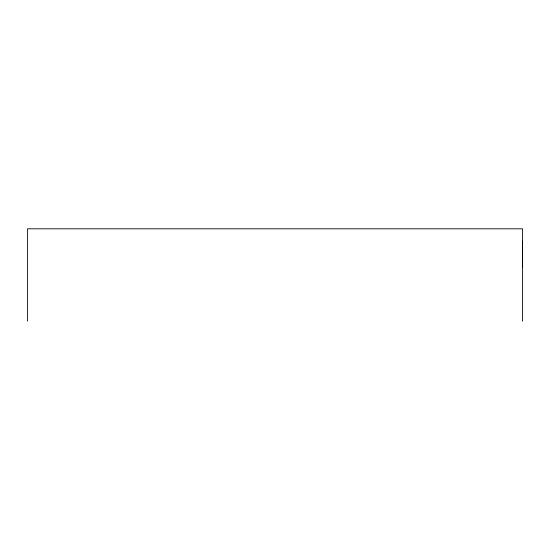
<?xml version="1.0" encoding="UTF-8"?>
<svg xmlns="http://www.w3.org/2000/svg" width="550" height="550" viewBox="0 0 550 550"><rect width="100%" height="100%" fill="white"/><g stroke="black" fill="none" stroke-linecap="round" stroke-linejoin="round"><path stroke-width="0.82" d="M522.5 267.603L522.5 241.209M522.5 321.193L522.5 228.807L27.5 228.807L27.5 321.193"/></g></svg>
